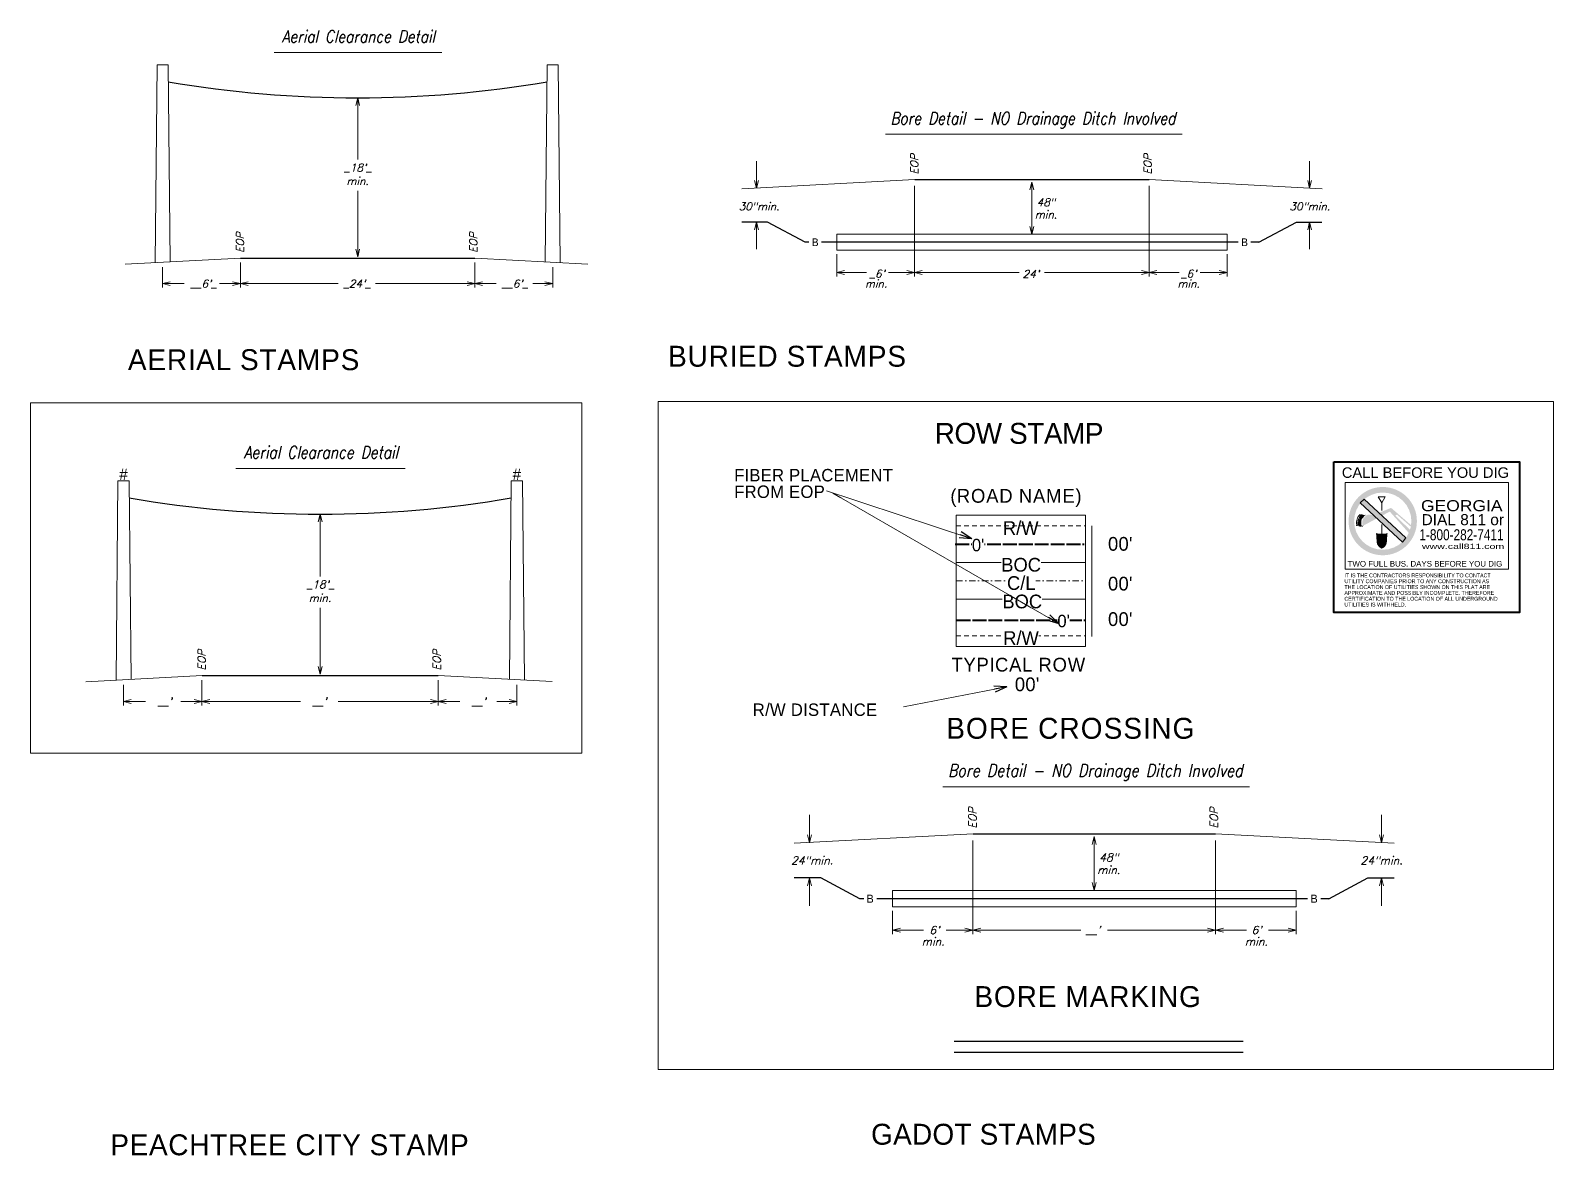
# Model space of a CAD drawing. Header units: feet. Extents: x -16154 to 3860, y -1534289809 to -1534279773.
# Drawn here: x -14780 to -13540, y -1534285457 to -1534284541 of the extents above; entities that cross this region are included whole.
import ezdxf
from ezdxf.enums import TextEntityAlignment as Align

# ---------------------------------------------------------------- set-up
doc = ezdxf.new("R2010")
doc.units = ezdxf.units.FT
doc.header["$MEASUREMENT"] = 0
for name, pattern in [('Buried', [41.5, 10, -0.75, -0.75, 30]), ('DGN Style 2', [6.514387, 3.908632, -2.605755]), ('DGN Style 4', [10.429533, 5.211509, -2.605755, 0.006514, -2.605755])]:
    doc.linetypes.add(name, pattern=pattern)
for name, color, linetype, lineweight in [('Level 1', 7, 'Continuous', 0), ('Level 17', 7, 'Continuous', 0), ('Level 18', 7, 'Continuous', 0), ('Level 19', 7, 'Continuous', 0), ('Level 2', 7, 'Continuous', 0), ('Level 3', 7, 'Continuous', 0), ('Level 63', 7, 'Continuous', 0), ('Level 8', 7, 'Continuous', 0), ('NOTES', 7, 'Continuous', 0)]:
    doc.layers.add(name, color=color, linetype=linetype, lineweight=lineweight)
doc.styles.add('Style-Arial', font='arial.ttf')
doc.styles.add('Style-ENGINEERING', font='ENGINEERING.shx')
doc.styles.add('Style-font000', font='font000.shx')
doc.styles.add('Style-ITALICS', font='ITALICS.shx')
doc.styles.add('Telco', font='font000.shx', dxfattribs={"height": 9})
doc.styles.add('TelcoFixed', font='font000.shx', dxfattribs={"height": 9})
doc.dimstyles.get("Standard").update_dxf_attribs({"dimtxt": 0.18, "dimasz": 0.18, "dimexe": 0.18, "dimexo": 0.0625, "dimgap": 0.09, "dimtad": 0, "dimtih": 1, "dimtoh": 1, "dimdec": 4, "dimzin": 0, "dimdsep": 46, "dimtxsty": 'Standard', "dimcen": 0.09, "dimadec": 0, "dimazin": 0, "dimtfac": 1, "dimtdec": 4, "dimtofl": 0, "dimtmove": 0, "dimatfit": 3, "dimfxl": 1, "dimtolj": 1, "dimtzin": 0, "dimarcsym": 0})

# ---------------------------------------------------------------- blocks, each defined once
blk = doc.blocks.new('CLRNCE')
at = {"layer": 'Level 18', "color": 2, "linetype": 'Continuous', "lineweight": 0}
for p, q in [((-67.3, 82.3), (69.3, 82.3)), ((0.7, 45.3), (0.7, -5)), ((0.7, -30.4), (0.7, -84.1)), ((-158.1, -92.7), (-158.1, -109.2)), ((-94.8, -88.9), (-94.8, -109.2)), ((96, -88.9), (96, -109.2)), ((159.4, -92.7), (159.4, -109.2)), ((-140.4, -106), (-158.1, -106)), ((-111.8, -106), (-94.8, -106)), ((-15.3, -106), (-94.8, -106)), ((15.1, -106), (96, -106)), ((113.4, -106), (96, -106)), ((143.3, -106), (159.4, -106))]:
    blk.add_line(p, q, dxfattribs=at)
at = {"layer": 'Level 18', "color": 7, "linetype": 'Continuous', "lineweight": 13}
for p, q in [((-164.1, -88.8), (-162.6, 72.3)), ((-162.6, 72.3), (-153.6, 72.3)), ((-152, -88.2), (-153.6, 72.3)), ((153.4, -88.2), (154.9, 72.3)), ((163.9, 72.3), (154.9, 72.3)), ((165.5, -88.8), (163.9, 72.3))]:
    blk.add_line(p, q, dxfattribs=at)
at = {"layer": 'Level 18', "color": 135, "linetype": 'Continuous', "lineweight": 30}
blk.add_line((-94.7, -85.1), (96, -85.1), dxfattribs=at)
at = {"layer": 'Level 18', "color": 2, "linetype": 'Continuous', "lineweight": 0, "flags": 128}
for points in [[(-0.9, 39), (0.7, 45.3), (2.3, 39)], [(2.3, -77.8), (0.7, -84.1), (-0.9, -77.8)], [(-151.8, -107.6), (-158.1, -106), (-151.8, -104.4)], [(-101.1, -104.4), (-94.8, -106), (-101.1, -107.6)], [(-88.5, -107.6), (-94.8, -106), (-88.5, -104.4)], [(89.7, -104.4), (96, -106), (89.7, -107.6)], [(102.3, -107.6), (96, -106), (102.3, -104.4)], [(153.1, -104.4), (159.4, -106), (153.1, -107.6)]]:
    blk.add_lwpolyline(points, dxfattribs=at)
at = {"layer": 'Level 18', "color": 7, "linetype": 'Continuous', "lineweight": 0, "flags": 128}
for points in [[(-94.7, -85.1), (-188.4, -90.1)], [(96, -85.1), (188, -90)]]:
    blk.add_lwpolyline(points, dxfattribs=at)
at = {"layer": 'Level 18', "color": 150, "linetype": 'Continuous', "lineweight": 30}
blk.add_arc((0.7, 957), 911.7, 260.2678, 279.7322, dxfattribs=at)
at = {"layer": 'Level 18', "color": 2, "linetype": 'Continuous', "lineweight": 0, "style": 'Style-ITALICS', "width": 0.828117}
blk.add_text('Aerial Clearance Detail', height=9.895, dxfattribs=at).set_placement((1.2, 95.3), align=Align.MIDDLE_CENTER)
at = {"layer": 'Level 18', "color": 2, "linetype": 'Continuous', "lineweight": 0, "style": 'Style-ITALICS'}
for s, p in [('min.', (0.6, -22.5)), ("__'", (-124.7, -106)), ("__'", (0.3, -106)), ("__'", (128.8, -106))]:
    blk.add_text(s, height=6.29, dxfattribs=at).set_placement(p, align=Align.MIDDLE_CENTER)
for p in [(-95, -72.6), (94.8, -72.6)]:
    blk.add_text('EOP', height=6.29, rotation=90, dxfattribs=at).set_placement(p, align=Align.MIDDLE_CENTER)
blk.add_attdef('CLRNCE_0', text='', height=6.29, dxfattribs=at).set_placement((1, -11.5), align=Align.MIDDLE_CENTER)
blk = doc.blocks.new('*U23')
at = {"layer": 'Level 18', "color": 7, "linetype": 'Continuous', "lineweight": 0, "xscale": 0.9999960000000001, "yscale": 0.9999960000000001, "zscale": 0.9999960000000001}
blk.add_blockref('CLRNCE', (0.2, 3.6), dxfattribs=at).add_auto_attribs({'CLRNCE_0': "_18'_"})
at = {"layer": 'Level 63', "color": 7, "linetype": 'Continuous', "char_height": 9, "attachment_point": 5, "line_spacing_factor": 0.6, "style": 'TelcoFixed', "bg_fill": 3, "box_fill_scale": 1, "bg_fill_color": 178, "bg_fill_transparency": 0}
for insert in [(-157.9, 81.1), (159.6, 81.1)]:
    blk.add_mtext('\\T1.000;#', dxfattribs=dict(at, insert=insert))
blk = doc.blocks.new('TerminatorOpen_0.5')
at = {"color": 0, "linetype": 'ByBlock', "lineweight": -2}
for q in [(-1, 0.25), (-1, 0), (-1, -0.25)]:
    blk.add_line((0, 0), q, dxfattribs=at)
blk = doc.blocks.new('BORE')
at = {"layer": 'Level 18', "color": 2, "linetype": 'Continuous', "lineweight": 0}
for p, q in [((-120.8, 56.5), (120.6, 56.5)), ((-225.8, 34.5), (-225.8, 12.5)), ((224.4, 34.5), (224.4, 12.5)), ((-97.2, 14.3), (-97.2, -59.5)), ((-1.6, 17.4), (-1.6, -25.1)), ((93.8, 14.3), (93.8, -59.5)), ((-225.8, -37.3), (-225.8, -15.2)), ((224.4, -37.3), (224.4, -15.2)), ((-160.4, -41.2), (-160.4, -59.5)), ((157.2, -41.2), (157.2, -59.5)), ((-136.1, -56.3), (-160.4, -56.3)), ((-118.2, -56.3), (-97.2, -56.3)), ((-12.1, -56.3), (-97.2, -56.3)), ((8.7, -56.3), (93.8, -56.3)), ((118.2, -56.3), (93.8, -56.3)), ((135.4, -56.3), (157.2, -56.3))]:
    blk.add_line(p, q, dxfattribs=at)
at = {"layer": 'Level 18', "color": 135, "linetype": 'Continuous', "lineweight": 30}
blk.add_line((-97, 19.4), (93.8, 19.4), dxfattribs=at)
at = {"layer": 'Level 18', "color": 20, "linetype": 'Continuous', "lineweight": 30}
for p, q in [((-183.1, -31.6), (-186.2, -31.6)), ((166.3, -31.6), (-172.8, -31.6)), ((183, -31.6), (176.6, -31.6))]:
    blk.add_line(p, q, dxfattribs=at)
at = {"layer": 'Level 18', "color": 7, "linetype": 'Continuous', "lineweight": 0, "flags": 128}
for points in [[(-97, 19.4), (-237.7, 12)], [(93.8, 19.4), (234.5, 12)]]:
    blk.add_lwpolyline(points, dxfattribs=at)
at = {"layer": 'Level 18', "color": 2, "linetype": 'Continuous', "lineweight": 0, "flags": 128}
for points in [[(-224.2, 18.8), (-225.8, 12.5), (-227.4, 18.8)], [(-3.2, 11), (-1.6, 17.3), (0, 11)], [(226, 18.8), (224.4, 12.5), (222.8, 18.8)], [(-227.4, -21.5), (-225.8, -15.2), (-224.2, -21.5)], [(0, -18.8), (-1.6, -25.1), (-3.2, -18.8)], [(222.8, -21.5), (224.4, -15.2), (226, -21.5)], [(-154.1, -57.9), (-160.4, -56.3), (-154.1, -54.7)], [(-103.5, -54.7), (-97.2, -56.3), (-103.5, -57.9)], [(-90.9, -57.9), (-97.2, -56.3), (-90.9, -54.7)], [(87.5, -54.7), (93.8, -56.3), (87.5, -57.9)], [(100, -57.9), (93.8, -56.3), (100, -54.7)], [(150.9, -54.7), (157.2, -56.3), (150.9, -57.9)]]:
    blk.add_lwpolyline(points, dxfattribs=at)
at = {"layer": 'Level 18', "color": 20, "linetype": 'Continuous', "lineweight": 30, "flags": 128}
for points in [[(-186.2, -31.6), (-216.9, -15.2), (-237.7, -15.2)], [(183, -31.6), (213.6, -15.2), (234.4, -15.2)]]:
    blk.add_lwpolyline(points, dxfattribs=at)
at = {"layer": 'Level 18', "color": 7, "linetype": 'Continuous', "lineweight": 0, "flags": 128}
blk.add_lwpolyline([(-160.4, -38), (157.2, -38), (157.2, -25.1), (-160.4, -25.1)], close=True, dxfattribs=at)
at = {"layer": 'Level 18', "color": 2, "linetype": 'Continuous', "lineweight": 0, "style": 'Style-ITALICS', "width": 0.828147}
blk.add_text('Bore Detail - NO Drainage Ditch Involved', height=9.899, dxfattribs=at).set_placement((-0.8, 69.4), align=Align.MIDDLE_CENTER)
at = {"layer": 'Level 18', "color": 2, "linetype": 'Continuous', "lineweight": 0, "style": 'Style-ITALICS'}
for p in [(-97.4, 31.9), (92.6, 31.9)]:
    blk.add_text('EOP', height=6.3, rotation=90, dxfattribs=at).set_placement(p, align=Align.MIDDLE_CENTER)
for s, p in [('24"min.', (-223.7, -1.4)), ('24"min.', (224.5, -1.4)), ('min.', (9.8, -9)), ("6'", (-127.4, -56.3)), ("__'", (-2.4, -56.3)), ("6'", (126.2, -56.3)), ('min.', (-128.4, -65.4)), ('min.', (126, -65.4))]:
    blk.add_text(s, height=6.3, dxfattribs=at).set_placement(p, align=Align.MIDDLE_CENTER)
at = {"layer": 'Level 18', "color": 20, "linetype": 'Continuous', "lineweight": 0, "style": 'Style-ENGINEERING'}
for p in [(-178, -31.6), (171.4, -31.6)]:
    blk.add_text('B', height=6.3, dxfattribs=at).set_placement(p, align=Align.MIDDLE_CENTER)
at = {"layer": 'Level 18', "color": 2, "linetype": 'Continuous', "lineweight": 0, "insert": (9.8, 0.9), "char_height": 6.3, "attachment_point": 5, "line_spacing_factor": 0.6, "style": 'Style-ITALICS'}
blk.add_mtext('48"', dxfattribs=at)
blk = doc.blocks.new('DIG_STAMP_GA')
at = {"layer": 'NOTES', "linetype": 'Continuous', "lineweight": 0}
h = blk.add_hatch(color=1, dxfattribs=at)
edge = h.paths.add_edge_path()
edge.add_arc((39.8, 74.4), 27.8, 0, 360)
edge = h.paths.add_edge_path(flags=16)
edge.add_arc((39.8, 74.4), 23.3, 0, 360)
for points in [[(23.5, 70.5), (23.1, 73.5), (23.2, 74.5), (23.8, 76.3), (24.8, 77.5), (26.7, 79.2), (27.6, 79.6), (32.9, 79.6), (46.6, 85.2), (62.9, 71.1), (62.6, 69.9), (51.4, 79.7), (49.9, 79), (61.9, 67.4), (61, 64.8), (45.5, 82.2)], [(34.3, 64.9), (34.6, 61.5), (34.8, 58.1), (34.8, 57.8), (34.9, 57.2), (35, 56.6), (35.1, 56.2), (35.2, 55.8), (35.3, 55.5), (35.6, 54.9), (35.9, 54.4), (36.1, 54.1), (36.4, 53.8), (36.7, 53.5), (37, 53.2), (37.2, 53), (37.5, 52.8), (37.8, 52.6), (38.2, 52.3), (38.6, 52.2), (39, 52), (39.4, 52.2), (39.7, 52.3), (40.2, 52.6), (40.5, 52.8), (40.8, 53), (41, 53.2), (41.3, 53.4), (41.5, 53.7), (41.6, 53.8), (41.9, 54.1), (42.1, 54.4), (42.3, 54.8), (42.5, 55.2), (42.7, 55.6), (42.8, 55.8), (42.9, 56.2), (43, 56.6), (43.1, 57), (43.1, 57.4), (43.2, 57.9), (43.2, 58.1), (43.4, 61.5), (43.7, 64.9), (43.6, 64.8), (43.6, 64.8), (43.6, 64.7), (43.6, 64.7), (43.5, 64.7), (43.2, 64.6), (43, 64.5), (42.9, 64.5), (42.7, 64.4), (42.6, 64.4), (42.4, 64.3), (42.1, 64.3), (41.6, 64.2), (41.2, 64.2), (40.9, 64.2), (40.5, 64.1), (39.9, 64.1), (39.6, 64.1), (39, 64.1), (38.7, 64.1), (38.2, 64.1), (38, 64.1), (37.6, 64.1), (37.3, 64.1), (37.1, 64.2), (36.8, 64.2), (36.5, 64.2), (36.4, 64.2), (36.2, 64.2), (36, 64.3), (35.7, 64.3), (35.6, 64.3), (35.4, 64.4), (35.3, 64.4), (35.1, 64.5), (34.9, 64.5), (34.7, 64.6), (34.6, 64.6), (34.5, 64.7), (34.4, 64.7), (34.4, 64.7), (34.4, 64.7), (34.4, 64.7), (34.4, 64.7), (34.4, 64.8), (34.4, 64.8), (34.3, 64.8), (34.3, 64.8), (34.3, 64.8)]]:
    blk.add_hatch(color=7, dxfattribs=at).paths.add_polyline_path(points)
at = {"layer": 'Level 8', "color": 7, "linetype": 'Continuous'}
for p, q in [((18.6, 71.3), (18.5, 70.7)), ((19.6, 71.1), (19.5, 70.5)), ((20.6, 70.8), (20.5, 70.3)), ((21.4, 70.7), (21.3, 70.1)), ((22.3, 70.5), (22.1, 70)), ((23.5, 70.5), (23.3, 69.9))]:
    blk.add_line(p, q, dxfattribs=at)
for centre, radius, start, end in [((28.1, 73.1), 9.6, 134.5828, 189.5588), ((29, 72.9), 9.4, 132.9304, 190.081), ((29, 73), 8.57, 129.7167, 193.059), ((29, 73), 7.91, 126.1577, 195.6004), ((29, 73.1), 7.17, 119.731, 199.1192)]:
    blk.add_arc(centre, radius, start, end, dxfattribs=at)
at = {"layer": 'NOTES', "color": 92}
blk.add_line((39, 71.7), (39, 64.1), dxfattribs=at)
at = {"layer": 'NOTES', "color": 92, "linetype": 'Continuous', "lineweight": 13, "flags": 128}
blk.add_lwpolyline([(9.1, 105.8), (142.1, 105.8), (142.1, 35.3), (9.1, 35.3)], close=True, dxfattribs=at)
at = {"layer": 'NOTES', "color": 1, "linetype": 'Continuous', "lineweight": 0, "flags": 128}
blk.add_lwpolyline([(21.4, 89.2), (56, 57.3), (58.7, 60.7), (24.6, 92.2)], close=True, dxfattribs=at)
at = {"layer": 'NOTES', "color": 92, "lineweight": 13, "flags": 128}
blk.add_lwpolyline([(39, 83), (39, 89.3), (36.1, 94.3), (41.8, 94.3), (39, 89.3)], dxfattribs=at)
at = {"layer": 'NOTES', "color": 1, "linetype": 'Continuous', "lineweight": 0}
blk.add_solid([(21.4, 89.2), (56, 57.3), (24.6, 92.2), (58.7, 60.7)], dxfattribs=at)
at = {"layer": 'NOTES', "color": 92, "linetype": 'Continuous', "lineweight": 13, "attachment_point": 1, "line_spacing_factor": 0.6, "style": 'Style-Arial', "bg_fill": 3, "box_fill_scale": 1, "bg_fill_color": 178, "bg_fill_transparency": 0}
for s, insert, char_height in [('CALL BEFORE YOU DIG', (6.5, 118.2), 8.55), ('TWO FULL BUS. DAYS BEFORE YOU DIG', (11.2, 42), 4.608)]:
    blk.add_mtext(s, dxfattribs=dict(at, insert=insert, char_height=char_height))
at = {"layer": 'NOTES', "color": 2, "linetype": 'Continuous', "lineweight": 13, "insert": (69.6, 67.8), "char_height": 9, "attachment_point": 1, "line_spacing_factor": 0.6, "style": 'Style-Arial', "bg_fill": 3, "box_fill_scale": 1, "bg_fill_color": 178, "bg_fill_transparency": 0}
blk.add_mtext('\\H1x;\\W0.765649;1-800-282-7411', dxfattribs=at)
at = {"layer": 'NOTES', "color": 2, "linetype": 'Continuous', "lineweight": 13, "attachment_point": 1, "style": 'Style-Arial', "bg_fill": 3, "box_fill_scale": 1, "bg_fill_color": 178, "bg_fill_transparency": 0}
for s, insert, char_height, line_spacing_factor in [('DIAL 811 or', (71.4, 80.1), 9, 0.9), ('\\H1x;\\W1.44848;www.call811.com', (71.7, 56), 4.253, 0.6)]:
    blk.add_mtext(s, dxfattribs=dict(at, insert=insert, char_height=char_height, line_spacing_factor=line_spacing_factor))
at = {"layer": 'NOTES', "color": 2, "linetype": 'Continuous', "lineweight": 13, "insert": (70.9, 91.5), "char_height": 9, "attachment_point": 1, "line_spacing_factor": 0.9, "style": 'Style-Arial', "bg_fill": 3, "box_fill_scale": 1, "bg_fill_color": 178, "bg_fill_transparency": 0}
blk.add_mtext('\\H1x;\\W1.13135;GEORGIA', dxfattribs=at)
at = {"layer": 'Level 18', "color": 7, "linetype": 'Continuous', "lineweight": 40, "flags": 128}
blk.add_lwpolyline([(0, 122.6), (151.1, 122.6), (151.1, 0), (0, 0)], close=True, dxfattribs=at)
at = {"layer": 'NOTES', "color": 135, "linetype": 'Continuous', "lineweight": 13, "insert": (8.6, 31.8), "char_height": 3.168, "attachment_point": 1, "line_spacing_factor": 0.9, "style": 'Style-font000', "bg_fill": 3, "box_fill_scale": 1, "bg_fill_color": 178, "bg_fill_transparency": 0}
blk.add_mtext('\\H1x;\\W0.933878;IT IS THE CONTRACTORS RESPONSIBILITY TO CONTACT^JUTILITY COMPANIES PRIOR TO ANY CONSTRUCTION AS^JTHE LOCATION OF UTILITIES SHOWN ON THIS PLAT ARE^JAPPROXIMATE AND POSSIBLY INCOMPLETE. THEREFORE^JCERTIFICATION TO THE LOCATION OF ALL UNDERGROUND^JUTILITIES IS WITHHELD.', dxfattribs=at)
blk = doc.blocks.new('BORE_1')
at = {"layer": 'Level 18', "color": 2, "linetype": 'Continuous', "lineweight": 0}
for p, q in [((-120.8, 56.5), (120.6, 56.5)), ((-225.8, 34.5), (-225.8, 12.5)), ((224.4, 34.5), (224.4, 12.5)), ((-97.2, 14.3), (-97.2, -59.5)), ((-1.6, 17.4), (-1.6, -25.1)), ((93.8, 14.3), (93.8, -59.5)), ((-225.8, -37.3), (-225.8, -15.2)), ((224.4, -37.3), (224.4, -15.2)), ((-160.4, -41.2), (-160.4, -59.5)), ((157.2, -41.2), (157.2, -59.5)), ((-136.1, -56.3), (-160.4, -56.3)), ((-118.2, -56.3), (-97.2, -56.3)), ((-12.1, -56.3), (-97.2, -56.3)), ((8.7, -56.3), (93.8, -56.3)), ((118.2, -56.3), (93.8, -56.3)), ((135.4, -56.3), (157.2, -56.3))]:
    blk.add_line(p, q, dxfattribs=at)
at = {"layer": 'Level 18', "color": 135, "linetype": 'Continuous', "lineweight": 30}
blk.add_line((-97, 19.4), (93.8, 19.4), dxfattribs=at)
at = {"layer": 'Level 18', "color": 20, "linetype": 'Continuous', "lineweight": 30}
for p, q in [((-183.1, -31.6), (-186.2, -31.6)), ((166.3, -31.6), (-172.8, -31.6)), ((183, -31.6), (176.6, -31.6))]:
    blk.add_line(p, q, dxfattribs=at)
at = {"layer": 'Level 18', "color": 7, "linetype": 'Continuous', "lineweight": 0, "flags": 128}
for points in [[(-97, 19.4), (-237.7, 12)], [(93.8, 19.4), (234.5, 12)]]:
    blk.add_lwpolyline(points, dxfattribs=at)
at = {"layer": 'Level 18', "color": 2, "linetype": 'Continuous', "lineweight": 0, "flags": 128}
for points in [[(-224.2, 18.8), (-225.8, 12.5), (-227.4, 18.8)], [(-3.2, 11), (-1.6, 17.3), (0, 11)], [(226, 18.8), (224.4, 12.5), (222.8, 18.8)], [(-227.4, -21.5), (-225.8, -15.2), (-224.2, -21.5)], [(0, -18.8), (-1.6, -25.1), (-3.2, -18.8)], [(222.8, -21.5), (224.4, -15.2), (226, -21.5)], [(-154.1, -57.9), (-160.4, -56.3), (-154.1, -54.7)], [(-103.5, -54.7), (-97.2, -56.3), (-103.5, -57.9)], [(-90.9, -57.9), (-97.2, -56.3), (-90.9, -54.7)], [(87.5, -54.7), (93.8, -56.3), (87.5, -57.9)], [(100, -57.9), (93.8, -56.3), (100, -54.7)], [(150.9, -54.7), (157.2, -56.3), (150.9, -57.9)]]:
    blk.add_lwpolyline(points, dxfattribs=at)
at = {"layer": 'Level 18', "color": 20, "linetype": 'Continuous', "lineweight": 30, "flags": 128}
for points in [[(-186.2, -31.6), (-216.9, -15.2), (-237.7, -15.2)], [(183, -31.6), (213.6, -15.2), (234.4, -15.2)]]:
    blk.add_lwpolyline(points, dxfattribs=at)
at = {"layer": 'Level 18', "color": 7, "linetype": 'Continuous', "lineweight": 0, "flags": 128}
blk.add_lwpolyline([(-160.4, -38), (157.2, -38), (157.2, -25.1), (-160.4, -25.1)], close=True, dxfattribs=at)
at = {"layer": 'Level 18', "color": 2, "linetype": 'Continuous', "lineweight": 0, "style": 'Style-ITALICS', "width": 0.828147}
blk.add_text('Bore Detail - NO Drainage Ditch Involved', height=9.899, dxfattribs=at).set_placement((-0.8, 69.4), align=Align.MIDDLE_CENTER)
at = {"layer": 'Level 18', "color": 2, "linetype": 'Continuous', "lineweight": 0, "style": 'Style-ITALICS'}
for p in [(-97.4, 31.9), (92.6, 31.9)]:
    blk.add_text('EOP', height=6.3, rotation=90, dxfattribs=at).set_placement(p, align=Align.MIDDLE_CENTER)
for p in [(9.8, -9), (-128.4, -65.4), (126, -65.4)]:
    blk.add_text('min.', height=6.3, dxfattribs=at).set_placement(p, align=Align.MIDDLE_CENTER)
at = {"layer": 'Level 18', "color": 20, "linetype": 'Continuous', "lineweight": 0, "style": 'Style-ENGINEERING'}
for p in [(-178, -31.6), (171.4, -31.6)]:
    blk.add_text('B', height=6.3, dxfattribs=at).set_placement(p, align=Align.MIDDLE_CENTER)
at = {"layer": 'Level 18', "color": 2, "linetype": 'Continuous', "lineweight": 0, "char_height": 6.3, "attachment_point": 5, "line_spacing_factor": 0.6, "style": 'Style-ITALICS'}
for s, insert in [('30"min.', (-223.7, -2.4)), ('48"', (9.8, 0.9)), ('30"min.', (224.5, -2.4)), ("_6'", (-127.4, -57.4)), ("24'", (-2.4, -57.4)), ("_6'", (126.2, -57.4))]:
    blk.add_mtext(s, dxfattribs=dict(at, insert=insert))
blk = doc.blocks.new('CLRNCE_1')
at = {"layer": 'Level 18', "color": 2, "linetype": 'Continuous', "lineweight": 0}
for p, q in [((-67.3, 82.3), (69.3, 82.3)), ((0.7, 45.3), (0.7, -5)), ((0.7, -30.4), (0.7, -84.1)), ((-158.1, -92.7), (-158.1, -109.2)), ((-94.8, -88.9), (-94.8, -109.2)), ((96, -88.9), (96, -109.2)), ((159.4, -92.7), (159.4, -109.2)), ((-140.4, -106), (-158.1, -106)), ((-111.8, -106), (-94.8, -106)), ((-15.3, -106), (-94.8, -106)), ((15.1, -106), (96, -106)), ((113.4, -106), (96, -106)), ((143.3, -106), (159.4, -106))]:
    blk.add_line(p, q, dxfattribs=at)
at = {"layer": 'Level 18', "color": 7, "linetype": 'Continuous', "lineweight": 13}
for p, q in [((-164.1, -88.8), (-162.6, 72.3)), ((-162.6, 72.3), (-153.6, 72.3)), ((-152, -88.2), (-153.6, 72.3)), ((153.4, -88.2), (154.9, 72.3)), ((163.9, 72.3), (154.9, 72.3)), ((165.5, -88.8), (163.9, 72.3))]:
    blk.add_line(p, q, dxfattribs=at)
at = {"layer": 'Level 18', "color": 135, "linetype": 'Continuous', "lineweight": 30}
blk.add_line((-94.7, -85.1), (96, -85.1), dxfattribs=at)
at = {"layer": 'Level 18', "color": 2, "linetype": 'Continuous', "lineweight": 0, "flags": 128}
for points in [[(-0.9, 39), (0.7, 45.3), (2.3, 39)], [(2.3, -77.8), (0.7, -84.1), (-0.9, -77.8)], [(-151.8, -107.6), (-158.1, -106), (-151.8, -104.4)], [(-101.1, -104.4), (-94.8, -106), (-101.1, -107.6)], [(-88.5, -107.6), (-94.8, -106), (-88.5, -104.4)], [(89.7, -104.4), (96, -106), (89.7, -107.6)], [(102.3, -107.6), (96, -106), (102.3, -104.4)], [(153.1, -104.4), (159.4, -106), (153.1, -107.6)]]:
    blk.add_lwpolyline(points, dxfattribs=at)
at = {"layer": 'Level 18', "color": 7, "linetype": 'Continuous', "lineweight": 0, "flags": 128}
for points in [[(-94.7, -85.1), (-188.4, -90.1)], [(96, -85.1), (188, -90)]]:
    blk.add_lwpolyline(points, dxfattribs=at)
at = {"layer": 'Level 18', "color": 150, "linetype": 'Continuous', "lineweight": 30}
blk.add_arc((0.7, 957), 911.7, 260.2678, 279.7322, dxfattribs=at)
at = {"layer": 'Level 18', "color": 2, "linetype": 'Continuous', "lineweight": 0, "style": 'Style-ITALICS', "width": 0.828117}
blk.add_text('Aerial Clearance Detail', height=9.895, dxfattribs=at).set_placement((1.2, 95.3), align=Align.MIDDLE_CENTER)
at = {"layer": 'Level 18', "color": 2, "linetype": 'Continuous', "lineweight": 0, "style": 'Style-ITALICS'}
blk.add_text('min.', height=6.29, dxfattribs=at).set_placement((0.6, -22.5), align=Align.MIDDLE_CENTER)
for p in [(-95, -72.6), (94.8, -72.6)]:
    blk.add_text('EOP', height=6.29, rotation=90, dxfattribs=at).set_placement(p, align=Align.MIDDLE_CENTER)
for p in [(1, -11.5), (-124.7, -106), (0.3, -106), (128.8, -106)]:
    blk.add_attdef('CLRNCE_1_0', text='', height=6.29, dxfattribs=at).set_placement(p, align=Align.MIDDLE_CENTER)

msp = doc.modelspace()

# ---------------------------------------------------------------- linework, layer by layer
at = {"layer": 'Level 1', "color": 253, "linetype": 'DGN Style 4', "lineweight": 0}
msp.add_line((-14026.6, -1534284989.5), (-13921.3, -1534284989.5), dxfattribs=at)
at = {"layer": 'Level 18', "color": 7, "linetype": 'Continuous', "lineweight": 13}
msp.add_line((-13916.1, -1534284944.5), (-13916.1, -1534285034.7), dxfattribs=at)
at = {"layer": 'Level 18', "color": 7, "linetype": 'Continuous', "lineweight": 13, "flags": 128}
msp.add_lwpolyline([(-14026.6, -1534284936), (-13921.3, -1534284936), (-13921.3, -1534285042.9), (-14026.6, -1534285042.9)], close=True, dxfattribs=at)
at = {"layer": 'Level 19', "lineweight": 30}
for p, q in [((-14028.1, -1534285364.2), (-13947, -1534285364.2)), ((-13947, -1534285364.2), (-13793.1, -1534285364.2)), ((-14028.1, -1534285373.2), (-13947, -1534285373.2)), ((-13947, -1534285373.2), (-13793.1, -1534285373.2))]:
    msp.add_line(p, q, dxfattribs=at)
at = {"layer": 'Level 2', "color": 253, "linetype": 'DGN Style 2', "lineweight": 0}
msp.add_line((-14026.6, -1534285034.3), (-13921.3, -1534285034.3), dxfattribs=at)
at = {"layer": 'Level 3', "color": 253, "linetype": 'Continuous', "lineweight": 0}
for p, q in [((-14026.6, -1534284974.5), (-13921.3, -1534284974.5)), ((-14026.6, -1534285004.4), (-13921.3, -1534285004.4))]:
    msp.add_line(p, q, dxfattribs=at)
at = {"layer": 'Level 63', "color": 1, "linetype": 'Buried', "lineweight": 40, "ltscale": 1.126138}
for p, q in [((-14027.3, -1534284959.6), (-13922.4, -1534284959.6)), ((-14026.2, -1534285021.5), (-13921.3, -1534285021.5))]:
    msp.add_line(p, q, dxfattribs=at)

# ---------------------------------------------------------------- block references
at = {"layer": 'Level 18', "color": 7, "linetype": 'Continuous', "lineweight": 0}
ref = msp.add_blockref('CLRNCE_1', (-14514.3, -1534284641.4), dxfattribs=dict(at, xscale=0.999996, yscale=0.999996, zscale=0.999996))
ref.add_attrib('CLRNCE_1_0', "__6'_", dxfattribs={"color": 2, "linetype": 'Continuous', "lineweight": 0, "height": 6.29, "style": 'Style-ITALICS'}).set_placement((-14638.9, -1534284747.4), align=Align.MIDDLE_CENTER)
ref.add_attrib('CLRNCE_1_0', "_24'_", dxfattribs={"color": 2, "linetype": 'Continuous', "lineweight": 0, "height": 6.29, "style": 'Style-ITALICS'}).set_placement((-14514, -1534284747.4), align=Align.MIDDLE_CENTER)
ref.add_attrib('CLRNCE_1_0', "__6'_", dxfattribs={"color": 2, "linetype": 'Continuous', "lineweight": 0, "height": 6.29, "style": 'Style-ITALICS'}).set_placement((-14385.5, -1534284747.4), align=Align.MIDDLE_CENTER)
ref.add_attrib('CLRNCE_1_0', "_18'_", dxfattribs={"color": 2, "linetype": 'Continuous', "lineweight": 0, "height": 6.29, "style": 'Style-ITALICS'}).set_placement((-14513.3, -1534284652.9), align=Align.MIDDLE_CENTER)
for name, p, xscale, yscale, zscale in [('BORE_1', (-13963.3, -1534284682.1), 0.999996, 0.999996, 0.999996), ('*U23', (-14545, -1534284984.4), 1.008069353612903, 1.008069353612903, 1.008069353612903), ('BORE', (-13912.5, -1534285215.6), 1.034010942203661, 1.034010942203661, 1.034010942203661)]:
    msp.add_blockref(name, p, dxfattribs=dict(at, xscale=xscale, yscale=yscale, zscale=zscale))

# ---------------------------------------------------------------- texts
at = {"layer": 'Level 18', "color": 7, "linetype": 'Continuous', "lineweight": 40, "char_height": 17.038, "attachment_point": 1, "line_spacing_factor": 0.6, "style": 'TelcoFixed', "bg_fill": 3, "box_fill_scale": 1, "bg_fill_color": 178, "bg_fill_transparency": 0}
for s, insert in [('\\T1.044;AERIAL STAMPS', (-14700.6, -1534284800.8)), ('\\T1.044;BURIED STAMPS', (-14261, -1534284798)), ('\\T1.035;PEACHTREE CITY STAMP', (-14714.9, -1534285440.2)), ('\\T1.011;GADOT STAMPS', (-14095.8, -1534285431.6))]:
    msp.add_mtext(s, dxfattribs=dict(at, insert=insert))
at = {"layer": 'Level 18', "color": 1, "linetype": 'Continuous', "lineweight": 0, "char_height": 10.131, "attachment_point": 1, "line_spacing_factor": 0.798, "style": 'TelcoFixed', "bg_fill": 3, "box_fill_scale": 1, "bg_fill_color": 178, "bg_fill_transparency": 0}
for s, insert in [('\\T1.023;FIBER PLACEMENT^JFROM EOP', (-14207.2, -1534284898.3)), ('\\T1.030;R/W DISTANCE', (-14192.1, -1534285089.3))]:
    msp.add_mtext(s, dxfattribs=dict(at, insert=insert))
at = {"layer": 'Level 18', "color": 135, "linetype": 'Continuous', "lineweight": 13, "char_height": 11.2, "attachment_point": 1, "style": 'TelcoFixed', "bg_fill": 3, "box_fill_scale": 1, "bg_fill_color": 178, "bg_fill_transparency": 0}
for s, insert, line_spacing_factor in [('\\T1.064;(ROAD NAME)', (-14031.3, -1534284914.6), 0.798), ("\\T1.024;00'", (-13903, -1534284953.7), 0.6), ("\\T1.024;00'", (-13903, -1534284986.1), 0.6), ("\\T1.024;00'", (-13903, -1534285015), 0.6), ('\\T1.062;TYPICAL ROW', (-14030.3, -1534285052.1), 0.798)]:
    msp.add_mtext(s, dxfattribs=dict(at, insert=insert, line_spacing_factor=line_spacing_factor))

# ---------------------------------------------------------------- leaders
at = {"layer": 'Level 63', "color": 1, "linetype": 'Continuous', "lineweight": 13}
msp.add_leader([(-13985.4, -1534285075.8), (-14069.5, -1534285091.9)], dimstyle='Standard', override={"dimtxt": 10.135245, "dimasz": 10.135245, "dimgap": 5.067622, "dimtxsty": 'Style-font000', "dimldrblk": 'TerminatorOpen_0.5', "dimlwd": 13}, dxfattribs=at)

# ---------------------------------------------------------------- next in the draw order: linework, layer by layer
at = {"layer": 'Level 63', "color": 7, "linetype": 'Continuous', "lineweight": 0, "flags": 128}
msp.add_lwpolyline([(-14779.9, -1534284844.5), (-14331.3, -1534284844.5), (-14331.3, -1534285129.7), (-14779.9, -1534285129.7)], close=True, dxfattribs=at)

# ---------------------------------------------------------------- next in the draw order: texts
at = {"layer": 'Level 1', "color": 7, "linetype": 'Continuous', "lineweight": 30, "insert": (-13973.6, -1534284991.3), "char_height": 11.16, "attachment_point": 5, "line_spacing_factor": 0.841947, "style": 'Telco', "bg_fill": 3, "box_fill_scale": 1, "bg_fill_color": 178, "bg_fill_transparency": 0}
msp.add_mtext('C/L', dxfattribs=at)
at = {"layer": 'Level 18', "color": 135, "linetype": 'Continuous', "lineweight": 13, "insert": (-13978.8, -1534285068.1), "char_height": 11.2, "attachment_point": 1, "line_spacing_factor": 0.798, "style": 'TelcoFixed', "bg_fill": 3, "box_fill_scale": 1, "bg_fill_color": 178, "bg_fill_transparency": 0}
msp.add_mtext("\\T1.024;00'", dxfattribs=at)
at = {"layer": 'Level 2', "color": 7, "linetype": 'Continuous', "lineweight": 30, "char_height": 11.16, "attachment_point": 5, "line_spacing_factor": 0.841947, "style": 'Telco', "bg_fill": 3, "box_fill_scale": 1, "bg_fill_color": 178, "bg_fill_transparency": 0}
for insert in [(-13974, -1534284946.5), (-13973.8, -1534285036.1)]:
    msp.add_mtext('R/W', dxfattribs=dict(at, insert=insert))
at = {"layer": 'Level 63', "color": 1, "linetype": 'Buried', "lineweight": 40, "char_height": 10.14, "attachment_point": 1, "line_spacing_factor": 0.6, "style": 'Style-font000', "bg_fill": 3, "box_fill_scale": 1, "bg_fill_color": 178, "bg_fill_transparency": 0}
for insert in [(-14013.8, -1534284955.2), (-13944.2, -1534285017.1)]:
    msp.add_mtext("0'", dxfattribs=dict(at, insert=insert))

# ---------------------------------------------------------------- next in the draw order: linework, layer by layer
at = {"layer": 'Level 2', "color": 253, "linetype": 'DGN Style 2', "lineweight": 0}
msp.add_line((-14026.6, -1534284944.6), (-13921.3, -1534284944.6), dxfattribs=at)

# ---------------------------------------------------------------- next in the draw order: texts
at = {"layer": 'Level 17', "color": 92, "linetype": 'Continuous', "lineweight": 30, "char_height": 11.16, "attachment_point": 5, "line_spacing_factor": 0.841947, "style": 'Telco', "bg_fill": 3, "box_fill_scale": 1, "bg_fill_color": 178, "bg_fill_transparency": 0}
for insert in [(-13973.7, -1534284976.4), (-13972.8, -1534285006.3)]:
    msp.add_mtext('BOC', dxfattribs=dict(at, insert=insert))

# ---------------------------------------------------------------- next in the draw order: leaders
at = {"layer": 'Level 63', "color": 1, "linetype": 'Continuous', "lineweight": 13}
msp.add_leader([(-14013.8, -1534284955.2), (-14132, -1534284916)], dimstyle='Standard', override={"dimtxt": 10.135245, "dimasz": 10.135245, "dimgap": 5.067622, "dimtxsty": 'Style-font000', "dimldrblk": 'TerminatorOpen_0.5', "dimlwd": 13}, dxfattribs=at)

# ---------------------------------------------------------------- next in the draw order: linework, layer by layer
at = {"layer": 'Level 63', "color": 7, "linetype": 'Continuous', "lineweight": 0, "flags": 128}
msp.add_lwpolyline([(-14269.2, -1534284843.5), (-13540.4, -1534284843.5), (-13540.4, -1534285387.5), (-14269.2, -1534285387.5)], close=True, dxfattribs=at)

# ---------------------------------------------------------------- next in the draw order: leaders
at = {"layer": 'Level 63', "color": 1, "linetype": 'Continuous', "lineweight": 13}
msp.add_leader([(-13942.7, -1534285024.4), (-14126.8, -1534284918)], dimstyle='Standard', override={"dimtxt": 10.135245, "dimasz": 10.135245, "dimgap": 5.067622, "dimtxsty": 'Style-font000', "dimldrblk": 'TerminatorOpen_0.5', "dimlwd": 13}, dxfattribs=at)

# ---------------------------------------------------------------- next in the draw order: block references
at = {"layer": 'Level 8', "color": 7, "linetype": 'Continuous', "xscale": 0.999996, "yscale": 0.999996, "zscale": 0.999996}
msp.add_blockref('DIG_STAMP_GA', (-13719.2, -1534285015.2), dxfattribs=at)

# ---------------------------------------------------------------- next in the draw order: texts
at = {"layer": 'Level 18', "color": 7, "linetype": 'Continuous', "lineweight": 40, "char_height": 17.038, "attachment_point": 1, "line_spacing_factor": 0.6, "style": 'TelcoFixed', "bg_fill": 3, "box_fill_scale": 1, "bg_fill_color": 178, "bg_fill_transparency": 0}
for s, insert in [('\\T0.975;ROW STAMP', (-14044, -1534284860.8)), ('\\T1.054;BORE CROSSING', (-14034.6, -1534285101)), ('\\T1.044;BORE MARKING', (-14011.7, -1534285319.5))]:
    msp.add_mtext(s, dxfattribs=dict(at, insert=insert))

doc.saveas('drawing.dxf')
